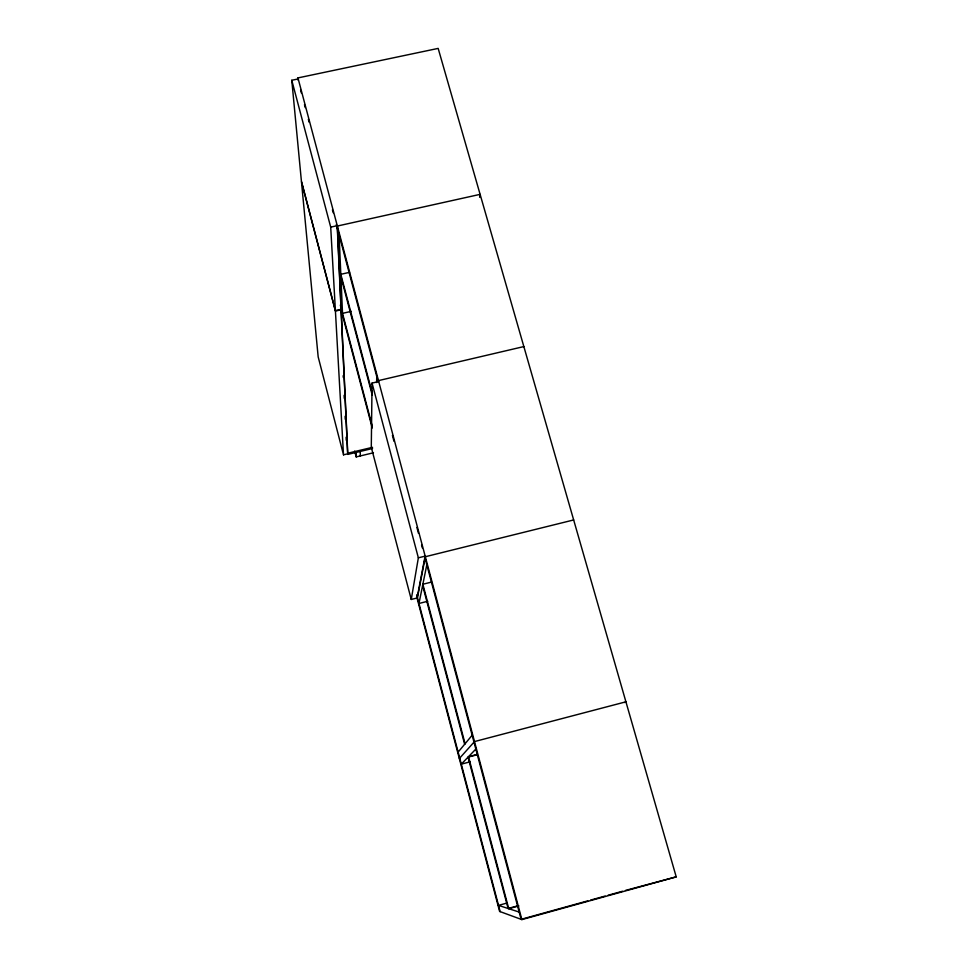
<?xml version="1.0" encoding="UTF-8"?>
<svg xmlns="http://www.w3.org/2000/svg" width="968" height="968" viewBox="0 0 968 968"><rect width="100%" height="100%" fill="white"/><g stroke="black" fill="none" stroke-linecap="round" stroke-linejoin="round"><path stroke-width="1.45" d="M378.657 381.549L372.051 383.098L371.288 447.289L411.255 599.458L417.087 597.994L425.109 556.152L418.358 557.822L411.255 599.458M376.625 382.529L376.758 376.491M479.608 197.278L480.104 194.362L337.36 226.04L347.778 454.403L372.559 448.486M426.815 564.743L418.962 603.475L427.735 601.261M458.13 752.112L472.154 735.232M459.328 758.561L474.501 741.573L625.921 701.812L624.699 702.562M475.832 749.087L461.3 764.151L470.037 761.852M587.782 900.869L521.111 919.322L425.061 558.137M590.674 900.071L605.169 896.053M608.061 895.255L622.557 891.238M625.461 890.439L676.221 876.863L438.165 48.4L297.95 77.912L298.156 80.175M573.661 519.949L425.327 556.721L417.232 598.756L499.609 911.433L521.861 919.6L676.221 876.863M507.196 902.987L498.52 905.382L519.187 912.074M518.279 905.673L508.103 908.492L468.052 757.158L476.825 754.846M518.86 905.903L508.732 908.698L468.5 756.686L477.212 754.387M431.583 582.071L422.859 584.249L465.076 743.751M347.73 453.242L372.571 447.313M343.495 454.827L347.657 453.835L341.051 309.796L335.424 311.079L343.495 454.827L318.169 356.865L301.471 181.778L335.424 311.079M354.687 451.076L356.212 456.908L373.454 452.782M378.476 380.606L523.845 346.58M351.299 311.345L342.515 313.354L339.09 234.885M335.4 310.607L341.038 309.324L337.203 225.689L330.705 227.129L335.4 310.607L301.411 181.21L291.779 80.271L298.156 78.928M349.605 272.323L340.809 274.307L372.256 393.105M297.95 77.912L521.861 919.6M300.588 90.06L301.363 92.988M304.472 104.677L305.247 107.593M308.356 119.282L309.131 122.21M332.435 209.862L333.222 212.778M336.332 224.467L378.089 381.525M392.415 435.394L393.964 441.239M416.893 527.451L418.454 533.295M421.564 544.984L422.338 547.912M291.779 80.271L330.705 227.129M372.051 383.098L418.358 557.822M340.918 276.739L372.196 394.92M422.617 585.446L464.64 744.271M340.337 305.114L372.281 426.319M416.676 594.788L500.166 911.638M341.196 310.147L372.256 428.025M340.603 309.627L341.293 312.265M343.18 375.681L343.253 377.314M344.112 395.319L344.257 398.32M345.116 416.288L345.261 419.277M346.12 437.246L346.254 440.246M356.091 452.419L356.212 456.908M360.253 451.427L360.314 455.916"/></g></svg>
